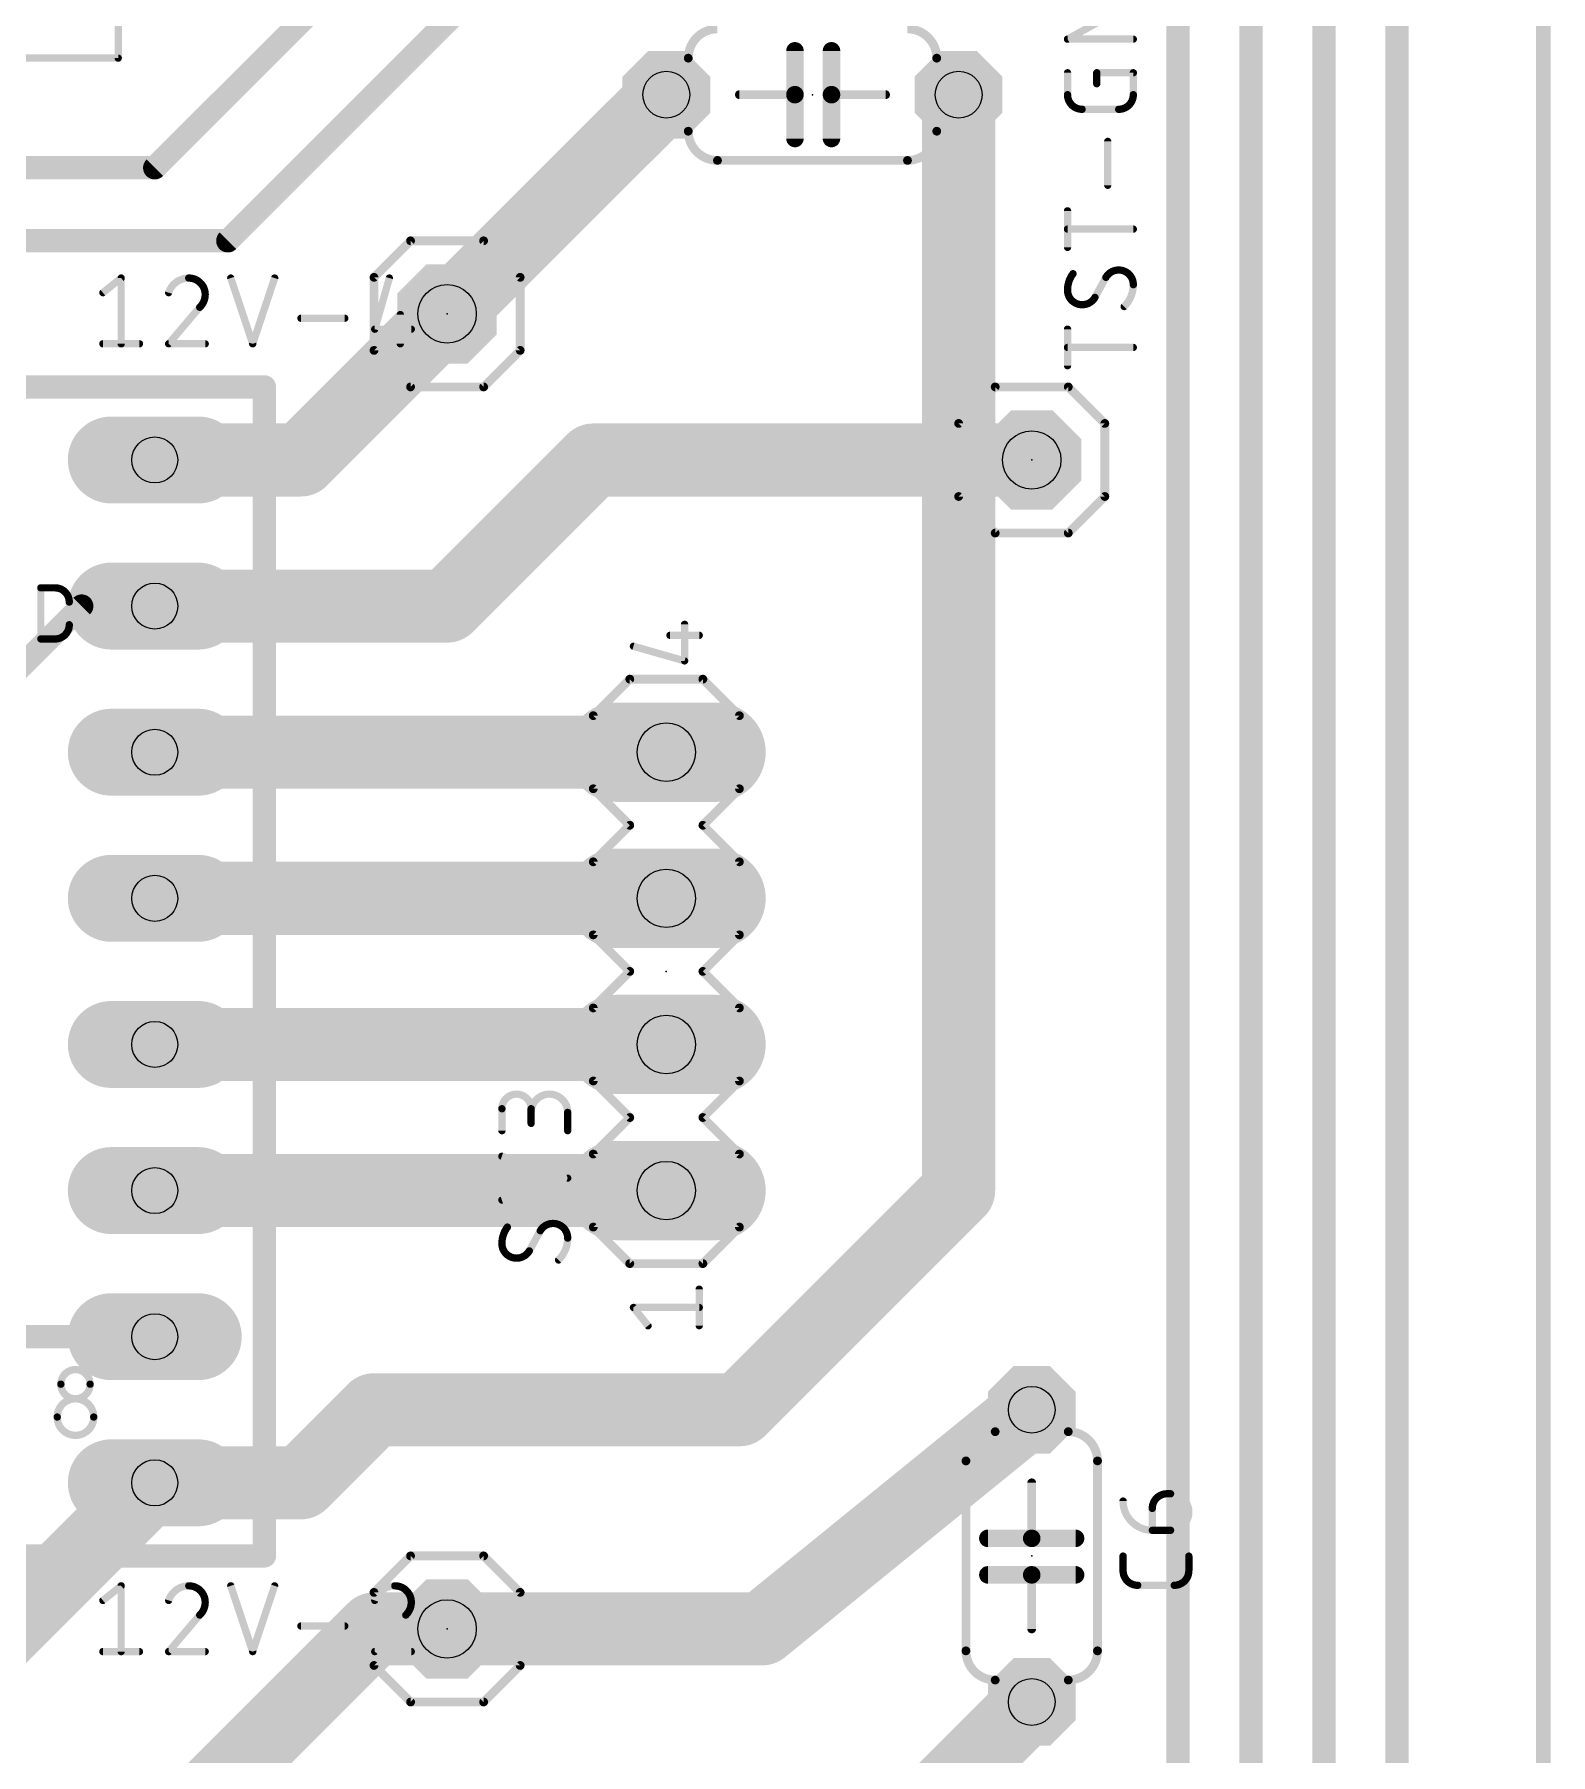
# Model space of a CAD drawing. Extents: x -0.44 to 7.02, y -0.01 to 4.84.
# Drawn here: x 2.218 to 3.255, y 1.764 to 2.941 of the extents above; entities that cross this region are included whole.
import ezdxf

# ---------------------------------------------------------------- set-up
doc = ezdxf.new("R2010")
doc.units = 0
for name, color, linetype in [('1', 12, 'CONTINUOUS'), ('17', 110, 'CONTINUOUS'), ('20', 31, 'CONTINUOUS'), ('21', 253, 'CONTINUOUS'), ('23', 53, 'CONTINUOUS'), ('25', 253, 'CONTINUOUS'), ('27', 253, 'CONTINUOUS'), ('29', 253, 'CONTINUOUS'), ('30', 253, 'CONTINUOUS'), ('44', 253, 'CONTINUOUS'), ('51', 253, 'CONTINUOUS')]:
    doc.layers.add(name, color=color, linetype=linetype)

# ---------------------------------------------------------------- blocks, each defined once
blk = doc.blocks.new('RECT')
blk.add_solid([(-0.5, -0.5), (0.5, -0.5), (-0.5, 0.5), (0.5, 0.5)])
blk = doc.blocks.new('OCTAGONP')
at = {"const_width": 0.5}
blk.add_lwpolyline([(-0.25, -0.103553), (-0.25, 0.103553), (-0.103553, 0.25), (0.103553, 0.25), (0.25, 0.103553), (0.25, -0.103553), (0.103553, -0.25), (-0.103553, -0.25), (-0.25, -0.103553), (-0.25, 0.103553)], dxfattribs=at)
blk = doc.blocks.new('LONGP100')
at = {"const_width": 1}
blk.add_lwpolyline([(-0.5, 0), (0.5, 0)], dxfattribs=at)
at = {"const_width": 0.5}
for points in [[(-0.5, 0.25, 1), (-0.5, -0.25)], [(0.5, -0.25, 1), (0.5, 0.25)]]:
    blk.add_lwpolyline(points, format="xyb", dxfattribs=at)

msp = doc.modelspace()

# ---------------------------------------------------------------- linework, layer by layer
at = {"layer": '1'}
for points, const_width in [([(2.3, 2.85), (2.6, 3.15)], 0.016), ([(3.15, 1.4), (3.15, 3.15)], 0.016), ([(2.35, 2.8), (2.65, 3.1)], 0.016), ([(3.1, 1.5), (3.1, 3.1)], 0.016), ([(3.05, 1.6), (3.05, 3.05)], 0.016), ([(3, 3), (3, 1.65)], 0.016), ([(2.5, 2.75), (2.65, 2.9)], 0.05), ([(2.85, 2.9), (2.85, 2.65)], 0.05), ([(1.55, 2.85), (2.3, 2.85)], 0.016), ([(1.65, 2.8), (2.35, 2.8)], 0.016), ([(2.4, 2.65), (2.5, 2.75)], 0.05), ([(2.3, 2.65), (2.4, 2.65)], 0.05), ([(2.5, 2.55), (2.6, 2.65)], 0.05), ([(2.6, 2.65), (2.85, 2.65)], 0.05), ([(2.85, 2.65), (2.85, 2.15)], 0.05), ([(2.85, 2.65), (2.9, 2.65)], 0.05), ([(2.5, 2.55), (2.3, 2.55)], 0.05), ([(2.25, 2.55), (2.15, 2.45)], 0.016), ([(2.3, 2.55), (2.25, 2.55)], 0.016), ([(2.3, 2.45), (2.65, 2.45)], 0.05), ([(2.3, 2.35), (2.65, 2.35)], 0.05), ([(2.3, 2.25), (2.65, 2.25)], 0.05), ([(2.3, 2.15), (2.65, 2.15)], 0.05), ([(2.7, 2), (2.85, 2.15)], 0.05), ([(2.2, 2.05), (2.3, 2.05)], 0.016), ([(2.4, 1.95), (2.45, 2)], 0.05), ([(2.45, 2), (2.7, 2)], 0.05), ([(2.9, 2), (2.715383, 1.85)], 0.05), ([(2.15, 1.8), (2.3, 1.95)], 0.05), ([(2.3, 1.95), (2.4, 1.95)], 0.05), ([(2.3, 1.7), (2.45, 1.85)], 0.05), ([(2.45, 1.85), (2.5, 1.85)], 0.05), ([(2.5, 1.85), (2.715383, 1.85)], 0.05), ([(2.8, 1.7), (2.9, 1.8)], 0.05)]:
    msp.add_lwpolyline(points, dxfattribs=dict(at, const_width=const_width))
for points, const_width in [([(2.658839, 2.891161, 1), (2.641161, 2.908839)], 0.025), ([(2.8625, 2.9, 1), (2.8375, 2.9)], 0.025), ([(2.297172, 2.852828, 1), (2.302828, 2.847172)], 0.008), ([(2.3, 2.846, 1), (2.3, 2.854)], 0.008), ([(2.347172, 2.802828, 1), (2.352828, 2.797172)], 0.008), ([(2.35, 2.796, 1), (2.35, 2.804)], 0.008), ([(2.491161, 2.758839, 1), (2.508839, 2.741161)], 0.025), ([(2.508839, 2.741161, 1), (2.491161, 2.758839)], 0.025), ([(2.3, 2.6625, 1), (2.3, 2.6375)], 0.025), ([(2.4, 2.6375, 1), (2.4, 2.6625)], 0.025), ([(2.6, 2.6625, 1), (2.6, 2.6375)], 0.025), ([(2.608839, 2.641161, 1), (2.591161, 2.658839)], 0.025), ([(2.8625, 2.65, 1), (2.8375, 2.65)], 0.025), ([(2.85, 2.6625, 1), (2.85, 2.6375)], 0.025), ([(2.85, 2.6375, 1), (2.85, 2.6625)], 0.025), ([(2.9, 2.6375, 1), (2.9, 2.6625)], 0.025), ([(2.391161, 2.658839, 1), (2.408839, 2.641161)], 0.025), ([(2.8375, 2.65, 1), (2.8625, 2.65)], 0.025), ([(2.3, 2.5625, 1), (2.3, 2.5375)], 0.025), ([(2.491161, 2.558839, 1), (2.508839, 2.541161)], 0.025), ([(2.5, 2.5375, 1), (2.5, 2.5625)], 0.025), ([(2.25, 2.554, 1), (2.25, 2.546)], 0.008), ([(2.252828, 2.547172, 1), (2.247172, 2.552828)], 0.008), ([(2.3, 2.546, 1), (2.3, 2.554)], 0.008), ([(2.3, 2.4625, 1), (2.3, 2.4375)], 0.025), ([(2.65, 2.4375, 1), (2.65, 2.4625)], 0.025), ([(2.3, 2.3625, 1), (2.3, 2.3375)], 0.025), ([(2.65, 2.3375, 1), (2.65, 2.3625)], 0.025), ([(2.3, 2.2625, 1), (2.3, 2.2375)], 0.025), ([(2.65, 2.2375, 1), (2.65, 2.2625)], 0.025), ([(2.3, 2.1625, 1), (2.3, 2.1375)], 0.025), ([(2.65, 2.1375, 1), (2.65, 2.1625)], 0.025), ([(2.858839, 2.141161, 1), (2.841161, 2.158839)], 0.025), ([(2.8375, 2.15, 1), (2.8625, 2.15)], 0.025), ([(2.3, 2.046, 1), (2.3, 2.054)], 0.008), ([(2.45, 2.0125, 1), (2.45, 1.9875)], 0.025), ([(2.458839, 1.991161, 1), (2.441161, 2.008839)], 0.025), ([(2.7, 1.9875, 1), (2.7, 2.0125)], 0.025), ([(2.907882, 1.990299, 1), (2.892118, 2.009701)], 0.025), ([(2.691161, 2.008839, 1), (2.708839, 1.991161)], 0.025), ([(2.3, 1.9625, 1), (2.3, 1.9375)], 0.025), ([(2.308839, 1.941161, 1), (2.291161, 1.958839)], 0.025), ([(2.391161, 1.958839, 1), (2.408839, 1.941161)], 0.025), ([(2.4, 1.9375, 1), (2.4, 1.9625)], 0.025), ([(2.45, 1.8625, 1), (2.45, 1.8375)], 0.025), ([(2.458839, 1.841161, 1), (2.441161, 1.858839)], 0.025), ([(2.5, 1.8625, 1), (2.5, 1.8375)], 0.025), ([(2.5, 1.8375, 1), (2.5, 1.8625)], 0.025), ([(2.707501, 1.859701, 1), (2.723265, 1.840299)], 0.025), ([(2.715383, 1.8375, 1), (2.715383, 1.8625)], 0.025), ([(2.908839, 1.791161, 1), (2.891161, 1.808839)], 0.025)]:
    msp.add_lwpolyline(points, format="xyb", dxfattribs=dict(at, const_width=const_width))
at = {"layer": '20', "const_width": 0.01}
msp.add_lwpolyline([(3.25, 0.125), (3.25, 3.705)], dxfattribs=at)
at = {"layer": '21'}
for points, const_width in [([(2.275, 3.55), (2.275, 2.925)], 0.005), ([(2.738, 2.93), (2.738, 2.9)], 0.012), ([(2.763, 2.93), (2.763, 2.9)], 0.012), ([(2.275, 2.925), (1.45, 2.925)], 0.005), ([(2.7, 2.9), (2.738, 2.9)], 0.006), ([(2.738, 2.9), (2.738, 2.87)], 0.012), ([(2.763, 2.9), (2.763, 2.87)], 0.012), ([(2.8, 2.9), (2.763, 2.9)], 0.006), ([(2.815, 2.855), (2.685, 2.855)], 0.006), ([(2.475, 2.8), (2.45, 2.775)], 0.006), ([(2.475, 2.8), (2.525, 2.8)], 0.006), ([(2.525, 2.8), (2.55, 2.775)], 0.006), ([(2.45, 2.775), (2.45, 2.725)], 0.006), ([(2.55, 2.775), (2.55, 2.725)], 0.006), ([(2.45, 2.725), (2.475, 2.7)], 0.006), ([(2.55, 2.725), (2.525, 2.7)], 0.006), ([(1.725, 2.7), (2.375, 2.7)], 0.016), ([(2.375, 2.7), (2.375, 1.9)], 0.016), ([(2.525, 2.7), (2.475, 2.7)], 0.006), ([(2.875, 2.7), (2.85, 2.675)], 0.006), ([(2.875, 2.7), (2.925, 2.7)], 0.006), ([(2.925, 2.7), (2.95, 2.675)], 0.006), ([(2.85, 2.675), (2.85, 2.625)], 0.006), ([(2.95, 2.675), (2.95, 2.625)], 0.006), ([(2.85, 2.625), (2.875, 2.6)], 0.006), ([(2.95, 2.625), (2.925, 2.6)], 0.006), ([(2.925, 2.6), (2.875, 2.6)], 0.006), ([(2.222044, 2.5275), (2.222044, 2.5625)], 0.005), ([(2.222044, 2.5625), (2.231766, 2.5625)], 0.005), ([(2.241488, 2.552778), (2.241488, 2.537222)], 0.005), ([(2.6525, 2.53), (2.6725, 2.53)], 0.005), ([(2.6625, 2.5125), (2.6625, 2.5375)], 0.005), ([(2.231766, 2.5275), (2.222044, 2.5275)], 0.005), ([(2.6275, 2.5225), (2.6625, 2.5125)], 0.005), ([(2.6, 2.475), (2.625, 2.5)], 0.006), ([(2.625, 2.5), (2.675, 2.5)], 0.006), ([(2.675, 2.5), (2.7, 2.475)], 0.006), ([(2.6, 2.425), (2.6, 2.475)], 0.006), ([(2.7, 2.475), (2.7, 2.425)], 0.006), ([(2.6, 2.425), (2.625, 2.4)], 0.006), ([(2.675, 2.4), (2.7, 2.425)], 0.006), ([(2.6, 2.375), (2.625, 2.4)], 0.006), ([(2.675, 2.4), (2.7, 2.375)], 0.006), ([(2.6, 2.325), (2.6, 2.375)], 0.006), ([(2.7, 2.375), (2.7, 2.325)], 0.006), ([(2.625, 2.3), (2.6, 2.325)], 0.006), ([(2.7, 2.325), (2.675, 2.3)], 0.006), ([(2.6, 2.275), (2.625, 2.3)], 0.006), ([(2.675, 2.3), (2.7, 2.275)], 0.006), ([(2.6, 2.225), (2.6, 2.275)], 0.006), ([(2.7, 2.275), (2.7, 2.225)], 0.006), ([(2.625, 2.2), (2.6, 2.225)], 0.006), ([(2.7, 2.225), (2.675, 2.2)], 0.006), ([(2.6, 2.175), (2.625, 2.2)], 0.006), ([(2.675, 2.2), (2.7, 2.175)], 0.006), ([(2.6, 2.125), (2.6, 2.175)], 0.006), ([(2.7, 2.175), (2.7, 2.125)], 0.006), ([(2.6, 2.125), (2.625, 2.1)], 0.006), ([(2.675, 2.1), (2.7, 2.125)], 0.006), ([(2.625, 2.1), (2.675, 2.1)], 0.006), ([(2.6725, 2.0575), (2.6725, 2.0825)], 0.005), ([(2.6375, 2.0575), (2.6275, 2.07)], 0.005), ([(2.6275, 2.07), (2.6725, 2.07)], 0.005), ([(2.855, 1.835), (2.855, 1.965)], 0.006), ([(2.945, 1.835), (2.945, 1.965)], 0.006), ([(2.9, 1.95), (2.9, 1.912)], 0.006), ([(2.375, 1.9), (1.725, 1.9)], 0.016), ([(2.9, 1.912), (2.87, 1.912)], 0.012), ([(2.93, 1.912), (2.9, 1.912)], 0.012), ([(2.475, 1.9), (2.45, 1.875)], 0.006), ([(2.475, 1.9), (2.525, 1.9)], 0.006), ([(2.525, 1.9), (2.55, 1.875)], 0.006), ([(2.9, 1.887), (2.87, 1.887)], 0.012), ([(2.93, 1.887), (2.9, 1.887)], 0.012), ([(2.9, 1.85), (2.9, 1.887)], 0.006), ([(2.45, 1.875), (2.45, 1.825)], 0.006), ([(2.55, 1.875), (2.55, 1.825)], 0.006), ([(2.45, 1.825), (2.475, 1.8)], 0.006), ([(2.55, 1.825), (2.525, 1.8)], 0.006), ([(2.525, 1.8), (2.475, 1.8)], 0.006)]:
    msp.add_lwpolyline(points, dxfattribs=dict(at, const_width=const_width))
for points, const_width in [([(2.685, 2.945, 0.414214), (2.665, 2.925)], 0.006), ([(2.835, 2.925, 0.414214), (2.815, 2.945)], 0.006), ([(2.741, 2.93, 1), (2.735, 2.93)], 0.006), ([(2.766, 2.93, 1), (2.76, 2.93)], 0.006), ([(2.27375, 2.925, 1), (2.27625, 2.925)], 0.0025), ([(2.275, 2.92375, 1), (2.275, 2.92625)], 0.0025), ([(2.6635, 2.925, 1), (2.6665, 2.925)], 0.003), ([(2.8335, 2.925, 1), (2.8365, 2.925)], 0.003), ([(2.7, 2.9015, 1), (2.7, 2.8985)], 0.003), ([(2.741, 2.9, 1), (2.735, 2.9)], 0.006), ([(2.735, 2.9, 1), (2.741, 2.9)], 0.006), ([(2.738, 2.8985, 1), (2.738, 2.9015)], 0.003), ([(2.766, 2.9, 1), (2.76, 2.9)], 0.006), ([(2.76, 2.9, 1), (2.766, 2.9)], 0.006), ([(2.763, 2.9015, 1), (2.763, 2.8985)], 0.003), ([(2.8, 2.8985, 1), (2.8, 2.9015)], 0.003), ([(2.665, 2.875, 0.414214), (2.685, 2.855)], 0.006), ([(2.6665, 2.875, 1), (2.6635, 2.875)], 0.003), ([(2.735, 2.87, 1), (2.741, 2.87)], 0.006), ([(2.76, 2.87, 1), (2.766, 2.87)], 0.006), ([(2.815, 2.855, 0.414214), (2.835, 2.875)], 0.006), ([(2.8365, 2.875, 1), (2.8335, 2.875)], 0.003), ([(2.685, 2.8565, 1), (2.685, 2.8535)], 0.003), ([(2.685, 2.8535, 1), (2.685, 2.8565)], 0.003), ([(2.815, 2.8565, 1), (2.815, 2.8535)], 0.003), ([(2.815, 2.8535, 1), (2.815, 2.8565)], 0.003), ([(2.475, 2.8015, 1), (2.475, 2.7985)], 0.003), ([(2.476061, 2.798939, 1), (2.473939, 2.801061)], 0.003), ([(2.526061, 2.801061, 1), (2.523939, 2.798939)], 0.003), ([(2.525, 2.7985, 1), (2.525, 2.8015)], 0.003), ([(2.4515, 2.775, 1), (2.4485, 2.775)], 0.003), ([(2.448939, 2.776061, 1), (2.451061, 2.773939)], 0.003), ([(2.5515, 2.775, 1), (2.5485, 2.775)], 0.003), ([(2.548939, 2.773939, 1), (2.551061, 2.776061)], 0.003), ([(2.451061, 2.726061, 1), (2.448939, 2.723939)], 0.003), ([(2.4485, 2.725, 1), (2.4515, 2.725)], 0.003), ([(2.5485, 2.725, 1), (2.5515, 2.725)], 0.003), ([(2.551061, 2.723939, 1), (2.548939, 2.726061)], 0.003), ([(2.379, 2.7, 1), (2.371, 2.7)], 0.008), ([(2.375, 2.696, 1), (2.375, 2.704)], 0.008), ([(2.475, 2.7015, 1), (2.475, 2.6985)], 0.003), ([(2.473939, 2.698939, 1), (2.476061, 2.701061)], 0.003), ([(2.523939, 2.701061, 1), (2.526061, 2.698939)], 0.003), ([(2.525, 2.6985, 1), (2.525, 2.7015)], 0.003), ([(2.875, 2.7015, 1), (2.875, 2.6985)], 0.003), ([(2.876061, 2.698939, 1), (2.873939, 2.701061)], 0.003), ([(2.926061, 2.701061, 1), (2.923939, 2.698939)], 0.003), ([(2.925, 2.6985, 1), (2.925, 2.7015)], 0.003), ([(2.8515, 2.675, 1), (2.8485, 2.675)], 0.003), ([(2.848939, 2.676061, 1), (2.851061, 2.673939)], 0.003), ([(2.9515, 2.675, 1), (2.9485, 2.675)], 0.003), ([(2.948939, 2.673939, 1), (2.951061, 2.676061)], 0.003), ([(2.851061, 2.626061, 1), (2.848939, 2.623939)], 0.003), ([(2.8485, 2.625, 1), (2.8515, 2.625)], 0.003), ([(2.9485, 2.625, 1), (2.9515, 2.625)], 0.003), ([(2.951061, 2.623939, 1), (2.948939, 2.626061)], 0.003), ([(2.875, 2.6015, 1), (2.875, 2.5985)], 0.003), ([(2.873939, 2.598939, 1), (2.876061, 2.601061)], 0.003), ([(2.923939, 2.601061, 1), (2.926061, 2.598939)], 0.003), ([(2.925, 2.5985, 1), (2.925, 2.6015)], 0.003), ([(2.223294, 2.5625, 1), (2.220794, 2.5625)], 0.0025), ([(2.222044, 2.56375, 1), (2.222044, 2.56125)], 0.0025), ([(2.241489, 2.552778, 0.414214), (2.231766, 2.5625)], 0.005), ([(2.231766, 2.56375, 1), (2.231766, 2.56125)], 0.0025), ([(2.231766, 2.56125, 1), (2.231766, 2.56375)], 0.0025), ([(2.242738, 2.552778, 1), (2.240238, 2.552778)], 0.0025), ([(2.240239, 2.552778, 1), (2.242739, 2.552778)], 0.0025), ([(2.231766, 2.5275, 0.414214), (2.241488, 2.537222)], 0.005), ([(2.242738, 2.537222, 1), (2.240238, 2.537222)], 0.0025), ([(2.240238, 2.537222, 1), (2.242738, 2.537222)], 0.0025), ([(2.6525, 2.53125, 1), (2.6525, 2.52875)], 0.0025), ([(2.66375, 2.5375, 1), (2.66125, 2.5375)], 0.0025), ([(2.6725, 2.52875, 1), (2.6725, 2.53125)], 0.0025), ([(2.222044, 2.52875, 1), (2.222044, 2.52625)], 0.0025), ([(2.220794, 2.5275, 1), (2.223294, 2.5275)], 0.0025), ([(2.231766, 2.52875, 1), (2.231766, 2.52625)], 0.0025), ([(2.231766, 2.52625, 1), (2.231766, 2.52875)], 0.0025), ([(2.627843, 2.523702, 1), (2.627157, 2.521298)], 0.0025), ([(2.66125, 2.5125, 1), (2.66375, 2.5125)], 0.0025), ([(2.662157, 2.511298, 1), (2.662843, 2.513702)], 0.0025), ([(2.625, 2.5015, 1), (2.625, 2.4985)], 0.003), ([(2.626061, 2.498939, 1), (2.623939, 2.501061)], 0.003), ([(2.676061, 2.501061, 1), (2.673939, 2.498939)], 0.003), ([(2.675, 2.4985, 1), (2.675, 2.5015)], 0.003), ([(2.6015, 2.475, 1), (2.5985, 2.475)], 0.003), ([(2.598939, 2.476061, 1), (2.601061, 2.473939)], 0.003), ([(2.7015, 2.475, 1), (2.6985, 2.475)], 0.003), ([(2.698939, 2.473939, 1), (2.701061, 2.476061)], 0.003), ([(2.601061, 2.426061, 1), (2.598939, 2.423939)], 0.003), ([(2.5985, 2.425, 1), (2.6015, 2.425)], 0.003), ([(2.6985, 2.425, 1), (2.7015, 2.425)], 0.003), ([(2.701061, 2.423939, 1), (2.698939, 2.426061)], 0.003), ([(2.626061, 2.398939, 1), (2.623939, 2.401061)], 0.003), ([(2.623939, 2.398939, 1), (2.626061, 2.401061)], 0.003), ([(2.676061, 2.401061, 1), (2.673939, 2.398939)], 0.003), ([(2.673939, 2.401061, 1), (2.676061, 2.398939)], 0.003), ([(2.6015, 2.375, 1), (2.5985, 2.375)], 0.003), ([(2.598939, 2.376061, 1), (2.601061, 2.373939)], 0.003), ([(2.7015, 2.375, 1), (2.6985, 2.375)], 0.003), ([(2.698939, 2.373939, 1), (2.701061, 2.376061)], 0.003), ([(2.601061, 2.326061, 1), (2.598939, 2.323939)], 0.003), ([(2.5985, 2.325, 1), (2.6015, 2.325)], 0.003), ([(2.6985, 2.325, 1), (2.7015, 2.325)], 0.003), ([(2.701061, 2.323939, 1), (2.698939, 2.326061)], 0.003), ([(2.626061, 2.298939, 1), (2.623939, 2.301061)], 0.003), ([(2.623939, 2.298939, 1), (2.626061, 2.301061)], 0.003), ([(2.676061, 2.301061, 1), (2.673939, 2.298939)], 0.003), ([(2.673939, 2.301061, 1), (2.676061, 2.298939)], 0.003), ([(2.6015, 2.275, 1), (2.5985, 2.275)], 0.003), ([(2.598939, 2.276061, 1), (2.601061, 2.273939)], 0.003), ([(2.7015, 2.275, 1), (2.6985, 2.275)], 0.003), ([(2.698939, 2.273939, 1), (2.701061, 2.276061)], 0.003), ([(2.601061, 2.226061, 1), (2.598939, 2.223939)], 0.003), ([(2.5985, 2.225, 1), (2.6015, 2.225)], 0.003), ([(2.6985, 2.225, 1), (2.7015, 2.225)], 0.003), ([(2.701061, 2.223939, 1), (2.698939, 2.226061)], 0.003), ([(2.626061, 2.198939, 1), (2.623939, 2.201061)], 0.003), ([(2.623939, 2.198939, 1), (2.626061, 2.201061)], 0.003), ([(2.676061, 2.201061, 1), (2.673939, 2.198939)], 0.003), ([(2.673939, 2.201061, 1), (2.676061, 2.198939)], 0.003), ([(2.6015, 2.175, 1), (2.5985, 2.175)], 0.003), ([(2.7015, 2.175, 1), (2.6985, 2.175)], 0.003), ([(2.598939, 2.176061, 1), (2.601061, 2.173939)], 0.003), ([(2.698939, 2.173939, 1), (2.701061, 2.176061)], 0.003), ([(2.601061, 2.126061, 1), (2.598939, 2.123939)], 0.003), ([(2.5985, 2.125, 1), (2.6015, 2.125)], 0.003), ([(2.6985, 2.125, 1), (2.7015, 2.125)], 0.003), ([(2.701061, 2.123939, 1), (2.698939, 2.126061)], 0.003), ([(2.625, 2.1015, 1), (2.625, 2.0985)], 0.003), ([(2.623939, 2.098939, 1), (2.626061, 2.101061)], 0.003), ([(2.673939, 2.101061, 1), (2.676061, 2.098939)], 0.003), ([(2.675, 2.0985, 1), (2.675, 2.1015)], 0.003), ([(2.67375, 2.0825, 1), (2.67125, 2.0825)], 0.0025), ([(2.628476, 2.070781, 1), (2.626524, 2.069219)], 0.0025), ([(2.6275, 2.07125, 1), (2.6275, 2.06875)], 0.0025), ([(2.6725, 2.06875, 1), (2.6725, 2.07125)], 0.0025), ([(2.636524, 2.056719, 1), (2.638476, 2.058281)], 0.0025), ([(2.67125, 2.0575, 1), (2.67375, 2.0575)], 0.0025), ([(2.875, 1.985, 0.414214), (2.855, 1.965)], 0.006), ([(2.875, 1.9835, 1), (2.875, 1.9865)], 0.003), ([(2.945, 1.965, 0.414214), (2.925, 1.985)], 0.006), ([(2.925, 1.9865, 1), (2.925, 1.9835)], 0.003), ([(2.8565, 1.965, 1), (2.8535, 1.965)], 0.003), ([(2.8535, 1.965, 1), (2.8565, 1.965)], 0.003), ([(2.9465, 1.965, 1), (2.9435, 1.965)], 0.003), ([(2.9435, 1.965, 1), (2.9465, 1.965)], 0.003), ([(2.9015, 1.95, 1), (2.8985, 1.95)], 0.003), ([(2.375, 1.896, 1), (2.375, 1.904)], 0.008), ([(2.87, 1.915, 1), (2.87, 1.909)], 0.006), ([(2.9, 1.915, 1), (2.9, 1.909)], 0.006), ([(2.9, 1.909, 1), (2.9, 1.915)], 0.006), ([(2.8985, 1.912, 1), (2.9015, 1.912)], 0.003), ([(2.93, 1.909, 1), (2.93, 1.915)], 0.006), ([(2.371, 1.9, 1), (2.379, 1.9)], 0.008), ([(2.475, 1.9015, 1), (2.475, 1.8985)], 0.003), ([(2.476061, 1.898939, 1), (2.473939, 1.901061)], 0.003), ([(2.526061, 1.901061, 1), (2.523939, 1.898939)], 0.003), ([(2.525, 1.8985, 1), (2.525, 1.9015)], 0.003), ([(2.87, 1.89, 1), (2.87, 1.884)], 0.006), ([(2.9, 1.89, 1), (2.9, 1.884)], 0.006), ([(2.9, 1.884, 1), (2.9, 1.89)], 0.006), ([(2.9015, 1.887, 1), (2.8985, 1.887)], 0.003), ([(2.93, 1.884, 1), (2.93, 1.89)], 0.006), ([(2.4515, 1.875, 1), (2.4485, 1.875)], 0.003), ([(2.448939, 1.876061, 1), (2.451061, 1.873939)], 0.003), ([(2.5515, 1.875, 1), (2.5485, 1.875)], 0.003), ([(2.548939, 1.873939, 1), (2.551061, 1.876061)], 0.003), ([(2.8985, 1.85, 1), (2.9015, 1.85)], 0.003), ([(2.855, 1.835, 0.414214), (2.875, 1.815)], 0.006), ([(2.8565, 1.835, 1), (2.8535, 1.835)], 0.003), ([(2.925, 1.815, 0.414214), (2.945, 1.835)], 0.006), ([(2.9465, 1.835, 1), (2.9435, 1.835)], 0.003), ([(2.451061, 1.826061, 1), (2.448939, 1.823939)], 0.003), ([(2.4485, 1.825, 1), (2.4515, 1.825)], 0.003), ([(2.5485, 1.825, 1), (2.5515, 1.825)], 0.003), ([(2.551061, 1.823939, 1), (2.548939, 1.826061)], 0.003), ([(2.8535, 1.835, 1), (2.8565, 1.835)], 0.003), ([(2.9435, 1.835, 1), (2.9465, 1.835)], 0.003), ([(2.875, 1.8135, 1), (2.875, 1.8165)], 0.003), ([(2.925, 1.8165, 1), (2.925, 1.8135)], 0.003), ([(2.475, 1.8015, 1), (2.475, 1.7985)], 0.003), ([(2.473939, 1.798939, 1), (2.476061, 1.801061)], 0.003), ([(2.523939, 1.801061, 1), (2.526061, 1.798939)], 0.003), ([(2.525, 1.7985, 1), (2.525, 1.8015)], 0.003)]:
    msp.add_lwpolyline(points, format="xyb", dxfattribs=dict(at, const_width=const_width))
at = {"layer": '23'}
for p in [(2.75, 2.9), (2.5, 2.75), (2.9, 2.65), (2.65, 2.3), (2.9, 1.9), (2.5, 1.85)]:
    msp.add_point(p, dxfattribs=at)
at = {"layer": '25', "const_width": 0.005}
for points in [[(2.9245, 2.938), (2.9695, 2.963)], [(2.9695, 2.938), (2.9245, 2.938)], [(2.9245, 2.9), (2.9245, 2.915)], [(2.9445, 2.9075), (2.9445, 2.915)], [(2.9445, 2.915), (2.9695, 2.915)], [(2.9695, 2.915), (2.9695, 2.9)], [(2.9595, 2.89), (2.9345, 2.89)], [(2.952, 2.838), (2.952, 2.868)], [(2.9245, 2.7955), (2.9245, 2.8205)], [(2.9695, 2.808), (2.9245, 2.808)], [(2.2645, 2.7645), (2.277, 2.7745)], [(2.277, 2.7745), (2.277, 2.7295)], [(2.352, 2.7745), (2.367, 2.7295)], [(2.367, 2.7295), (2.382, 2.7745)], [(2.4605, 2.7745), (2.4505, 2.7395)], [(2.95075, 2.775), (2.94325, 2.76125)], [(2.33075, 2.7545), (2.3095, 2.7295)], [(2.4, 2.747), (2.43, 2.747)], [(2.468, 2.7495), (2.468, 2.7295)], [(2.2645, 2.7295), (2.2895, 2.7295)], [(2.3095, 2.7295), (2.3345, 2.7295)], [(2.4505, 2.7395), (2.4755, 2.7395)], [(2.9245, 2.7145), (2.9245, 2.7395)], [(2.9695, 2.727), (2.9245, 2.727)], [(2.5375, 2.191), (2.5375, 2.206)], [(2.5575, 2.206), (2.5575, 2.196)], [(2.5825, 2.191), (2.5825, 2.2035)], [(2.5825, 2.1585), (2.5375, 2.1735)], [(2.5375, 2.1435), (2.5825, 2.1585)], [(2.56375, 2.1225), (2.55625, 2.10875)], [(2.9925, 1.9425), (2.995, 1.9425)], [(2.9825, 1.9175), (2.9825, 1.9325)], [(2.995, 1.9175), (2.9825, 1.9175)], [(2.9625, 1.889853), (2.9625, 1.899853)], [(3.0075, 1.899853), (3.0075, 1.889853)], [(2.2645, 1.8695), (2.277, 1.8795)], [(2.277, 1.8795), (2.277, 1.8345)], [(2.352, 1.8795), (2.367, 1.8345)], [(2.367, 1.8345), (2.382, 1.8795)], [(2.9975, 1.879853), (2.9725, 1.879853)], [(2.33075, 1.8595), (2.3095, 1.8345)], [(2.47175, 1.8595), (2.4505, 1.8345)], [(2.4, 1.852), (2.43, 1.852)], [(2.2645, 1.8345), (2.2895, 1.8345)], [(2.3095, 1.8345), (2.3345, 1.8345)], [(2.4505, 1.8345), (2.4755, 1.8345)]]:
    msp.add_lwpolyline(points, dxfattribs=at)
at = {"layer": '25'}
for points, const_width in [([(2.9245, 2.93925, 1), (2.9245, 2.93675)], 0.0025), ([(2.923893, 2.939093, 1), (2.925107, 2.936907)], 0.0025), ([(2.9695, 2.93675, 1), (2.9695, 2.93925)], 0.0025), ([(2.92575, 2.915, 1), (2.92325, 2.915)], 0.0025), ([(2.94575, 2.915, 1), (2.94325, 2.915)], 0.0025), ([(2.9445, 2.91625, 1), (2.9445, 2.91375)], 0.0025), ([(2.94325, 2.9075, 1), (2.94575, 2.9075)], 0.0025), ([(2.97075, 2.915, 1), (2.96825, 2.915)], 0.0025), ([(2.9695, 2.91375, 1), (2.9695, 2.91625)], 0.0025), ([(2.9245, 2.9, 0.414214), (2.9345, 2.89)], 0.005), ([(2.92575, 2.9, 1), (2.92325, 2.9)], 0.0025), ([(2.92325, 2.9, 1), (2.92575, 2.9)], 0.0025), ([(2.9595, 2.89, 0.414214), (2.9695, 2.9)], 0.005), ([(2.97075, 2.9, 1), (2.96825, 2.9)], 0.0025), ([(2.96825, 2.9, 1), (2.97075, 2.9)], 0.0025), ([(2.9345, 2.89125, 1), (2.9345, 2.88875)], 0.0025), ([(2.9345, 2.88875, 1), (2.9345, 2.89125)], 0.0025), ([(2.9595, 2.89125, 1), (2.9595, 2.88875)], 0.0025), ([(2.9595, 2.88875, 1), (2.9595, 2.89125)], 0.0025), ([(2.95325, 2.868, 1), (2.95075, 2.868)], 0.0025), ([(2.95075, 2.838, 1), (2.95325, 2.838)], 0.0025), ([(2.92575, 2.8205, 1), (2.92325, 2.8205)], 0.0025), ([(2.9245, 2.80925, 1), (2.9245, 2.80675)], 0.0025), ([(2.9695, 2.80675, 1), (2.9695, 2.80925)], 0.0025), ([(2.92325, 2.7955, 1), (2.92575, 2.7955)], 0.0025), ([(2.92825, 2.7775, 0.162278), (2.9245, 2.76625)], 0.005), ([(2.92925, 2.77675, 1), (2.92725, 2.77825)], 0.0025), ([(2.9595, 2.78, 0.265564), (2.95075, 2.775)], 0.005), ([(2.9695, 2.77, 0.414214), (2.9595, 2.78)], 0.005), ([(2.9595, 2.78125, 1), (2.9595, 2.77875)], 0.0025), ([(2.9595, 2.77875, 1), (2.9595, 2.78125)], 0.0025), ([(2.263719, 2.765476, 1), (2.265281, 2.763524)], 0.0025), ([(2.27825, 2.7745, 1), (2.27575, 2.7745)], 0.0025), ([(2.277781, 2.773524, 1), (2.276219, 2.775476)], 0.0025), ([(2.32325, 2.7745, 0.325184), (2.3095, 2.7645)], 0.005), ([(2.3345, 2.76325, 0.414214), (2.32325, 2.7745)], 0.005), ([(2.32325, 2.77575, 1), (2.32325, 2.77325)], 0.0025), ([(2.32325, 2.77325, 1), (2.32325, 2.77575)], 0.0025), ([(2.353186, 2.774895, 1), (2.350814, 2.774105)], 0.0025), ([(2.383186, 2.774105, 1), (2.380814, 2.774895)], 0.0025), ([(2.461702, 2.774157, 1), (2.459298, 2.774843)], 0.0025), ([(2.9245, 2.76625, 0.414214), (2.9345, 2.75625)], 0.005), ([(2.92575, 2.76625, 1), (2.92325, 2.76625)], 0.0025), ([(2.92325, 2.76625, 1), (2.92575, 2.76625)], 0.0025), ([(2.949673, 2.775635, 1), (2.951827, 2.774365)], 0.0025), ([(2.951847, 2.774401, 1), (2.949653, 2.775599)], 0.0025), ([(2.96325, 2.755, 0.2), (2.9695, 2.77)], 0.005), ([(2.97075, 2.77, 1), (2.96825, 2.77)], 0.0025), ([(2.96825, 2.77, 1), (2.97075, 2.77)], 0.0025), ([(2.308311, 2.764885, 1), (2.310689, 2.764115)], 0.0025), ([(2.33075, 2.7545, 0.205258), (2.3345, 2.76325)], 0.005), ([(2.329888, 2.755405, 1), (2.331612, 2.753595)], 0.0025), ([(2.331702, 2.75369, 1), (2.329798, 2.75531)], 0.0025), ([(2.33575, 2.76325, 1), (2.33325, 2.76325)], 0.0025), ([(2.33325, 2.76325, 1), (2.33575, 2.76325)], 0.0025), ([(2.9345, 2.75625, 0.265564), (2.94325, 2.76125)], 0.005), ([(2.9345, 2.7575, 1), (2.9345, 2.755)], 0.0025), ([(2.9345, 2.755, 1), (2.9345, 2.7575)], 0.0025), ([(2.942153, 2.761849, 1), (2.944347, 2.760651)], 0.0025), ([(2.944327, 2.760615, 1), (2.942173, 2.761885)], 0.0025), ([(2.96237, 2.755888, 1), (2.96413, 2.754112)], 0.0025), ([(2.4, 2.74825, 1), (2.4, 2.74575)], 0.0025), ([(2.43, 2.74575, 1), (2.43, 2.74825)], 0.0025), ([(2.46925, 2.7495, 1), (2.46675, 2.7495)], 0.0025), ([(2.2645, 2.73075, 1), (2.2645, 2.72825)], 0.0025), ([(2.2895, 2.72825, 1), (2.2895, 2.73075)], 0.0025), ([(2.3095, 2.73075, 1), (2.3095, 2.72825)], 0.0025), ([(2.308548, 2.73031, 1), (2.310452, 2.72869)], 0.0025), ([(2.3345, 2.72825, 1), (2.3345, 2.73075)], 0.0025), ([(2.4505, 2.74075, 1), (2.4505, 2.73825)], 0.0025), ([(2.449298, 2.739843, 1), (2.451702, 2.739157)], 0.0025), ([(2.4755, 2.73825, 1), (2.4755, 2.74075)], 0.0025), ([(2.92575, 2.7395, 1), (2.92325, 2.7395)], 0.0025), ([(2.27575, 2.7295, 1), (2.27825, 2.7295)], 0.0025), ([(2.365814, 2.729895, 1), (2.368186, 2.729105)], 0.0025), ([(2.365814, 2.729105, 1), (2.368186, 2.729895)], 0.0025), ([(2.46675, 2.7295, 1), (2.46925, 2.7295)], 0.0025), ([(2.9245, 2.72825, 1), (2.9245, 2.72575)], 0.0025), ([(2.9695, 2.72575, 1), (2.9695, 2.72825)], 0.0025), ([(2.92325, 2.7145, 1), (2.92575, 2.7145)], 0.0025), ([(2.5575, 2.206, 1), (2.5375, 2.206)], 0.005), ([(2.5825, 2.2035, 1), (2.5575, 2.2035)], 0.005), ([(2.53875, 2.206, 1), (2.53625, 2.206)], 0.0025), ([(2.53625, 2.206, 1), (2.53875, 2.206)], 0.0025), ([(2.55875, 2.206, 1), (2.55625, 2.206)], 0.0025), ([(2.55625, 2.206, 1), (2.55875, 2.206)], 0.0025), ([(2.55625, 2.2035, 1), (2.55875, 2.2035)], 0.0025), ([(2.58375, 2.2035, 1), (2.58125, 2.2035)], 0.0025), ([(2.58125, 2.2035, 1), (2.58375, 2.2035)], 0.0025), ([(2.53625, 2.191, 1), (2.53875, 2.191)], 0.0025), ([(2.55625, 2.196, 1), (2.55875, 2.196)], 0.0025), ([(2.58125, 2.191, 1), (2.58375, 2.191)], 0.0025), ([(2.537895, 2.174686, 1), (2.537105, 2.172314)], 0.0025), ([(2.582895, 2.157314, 1), (2.582105, 2.159686)], 0.0025), ([(2.582105, 2.157314, 1), (2.582895, 2.159686)], 0.0025), ([(2.537105, 2.144686, 1), (2.537895, 2.142314)], 0.0025), ([(2.54125, 2.125, 0.162278), (2.5375, 2.11375)], 0.005), ([(2.54225, 2.12425, 1), (2.54025, 2.12575)], 0.0025), ([(2.5725, 2.1275, 0.265564), (2.56375, 2.1225)], 0.005), ([(2.562673, 2.123135, 1), (2.564827, 2.121865)], 0.0025), ([(2.564847, 2.121901, 1), (2.562653, 2.123099)], 0.0025), ([(2.5825, 2.1175, 0.414214), (2.5725, 2.1275)], 0.005), ([(2.5725, 2.12875, 1), (2.5725, 2.12625)], 0.0025), ([(2.5725, 2.12625, 1), (2.5725, 2.12875)], 0.0025), ([(2.57625, 2.1025, 0.2), (2.5825, 2.1175)], 0.005), ([(2.58375, 2.1175, 1), (2.58125, 2.1175)], 0.0025), ([(2.5375, 2.11375, 0.414214), (2.5475, 2.10375)], 0.005), ([(2.53875, 2.11375, 1), (2.53625, 2.11375)], 0.0025), ([(2.53625, 2.11375, 1), (2.53875, 2.11375)], 0.0025), ([(2.5475, 2.10375, 0.265564), (2.55625, 2.10875)], 0.005), ([(2.555153, 2.109349, 1), (2.557347, 2.108151)], 0.0025), ([(2.557327, 2.108115, 1), (2.555173, 2.109385)], 0.0025), ([(2.58125, 2.1175, 1), (2.58375, 2.1175)], 0.0025), ([(2.5475, 2.105, 1), (2.5475, 2.1025)], 0.0025), ([(2.5475, 2.1025, 1), (2.5475, 2.105)], 0.0025), ([(2.57537, 2.103388, 1), (2.57713, 2.101612)], 0.0025), ([(2.9925, 1.9425, 0.414214), (2.9825, 1.9325)], 0.005), ([(2.9925, 1.94375, 1), (2.9925, 1.94125)], 0.0025), ([(2.9925, 1.94125, 1), (2.9925, 1.94375)], 0.0025), ([(2.995, 1.9175, 1), (2.995, 1.9425)], 0.005), ([(2.995, 1.94375, 1), (2.995, 1.94125)], 0.0025), ([(2.995, 1.94125, 1), (2.995, 1.94375)], 0.0025), ([(2.9625, 1.9375, 0.414214), (2.9825, 1.9175)], 0.005), ([(2.96375, 1.9375, 1), (2.96125, 1.9375)], 0.0025), ([(2.98375, 1.9325, 1), (2.98125, 1.9325)], 0.0025), ([(2.98125, 1.9325, 1), (2.98375, 1.9325)], 0.0025), ([(2.9825, 1.91875, 1), (2.9825, 1.91625)], 0.0025), ([(2.9825, 1.91625, 1), (2.9825, 1.91875)], 0.0025), ([(2.995, 1.91875, 1), (2.995, 1.91625)], 0.0025), ([(2.995, 1.91625, 1), (2.995, 1.91875)], 0.0025), ([(2.98125, 1.9175, 1), (2.98375, 1.9175)], 0.0025), ([(2.96375, 1.899853, 1), (2.96125, 1.899853)], 0.0025), ([(3.00875, 1.899853, 1), (3.00625, 1.899853)], 0.0025), ([(2.9625, 1.889853, 0.414214), (2.9725, 1.879853)], 0.005), ([(2.96375, 1.889853, 1), (2.96125, 1.889853)], 0.0025), ([(2.96125, 1.889853, 1), (2.96375, 1.889853)], 0.0025), ([(2.9975, 1.879853, 0.414214), (3.0075, 1.889853)], 0.005), ([(3.00875, 1.889853, 1), (3.00625, 1.889853)], 0.0025), ([(3.00625, 1.889853, 1), (3.00875, 1.889853)], 0.0025), ([(2.27825, 1.8795, 1), (2.27575, 1.8795)], 0.0025), ([(2.277781, 1.878524, 1), (2.276219, 1.880476)], 0.0025), ([(2.32325, 1.8795, 0.325184), (2.3095, 1.8695)], 0.005), ([(2.3345, 1.86825, 0.414214), (2.32325, 1.8795)], 0.005), ([(2.32325, 1.88075, 1), (2.32325, 1.87825)], 0.0025), ([(2.32325, 1.87825, 1), (2.32325, 1.88075)], 0.0025), ([(2.353186, 1.879895, 1), (2.350814, 1.879105)], 0.0025), ([(2.383186, 1.879105, 1), (2.380814, 1.879895)], 0.0025), ([(2.46425, 1.8795, 0.325184), (2.4505, 1.8695)], 0.005), ([(2.4755, 1.86825, 0.414214), (2.46425, 1.8795)], 0.005), ([(2.46425, 1.88075, 1), (2.46425, 1.87825)], 0.0025), ([(2.46425, 1.87825, 1), (2.46425, 1.88075)], 0.0025), ([(2.9725, 1.881103, 1), (2.9725, 1.878603)], 0.0025), ([(2.9725, 1.878603, 1), (2.9725, 1.881103)], 0.0025), ([(2.9975, 1.881103, 1), (2.9975, 1.878603)], 0.0025), ([(2.9975, 1.878603, 1), (2.9975, 1.881103)], 0.0025), ([(2.263719, 1.870476, 1), (2.265281, 1.868524)], 0.0025), ([(2.308311, 1.869885, 1), (2.310689, 1.869115)], 0.0025), ([(2.33075, 1.8595, 0.205258), (2.3345, 1.86825)], 0.005), ([(2.329888, 1.860405, 1), (2.331612, 1.858595)], 0.0025), ([(2.331702, 1.85869, 1), (2.329798, 1.86031)], 0.0025), ([(2.33575, 1.86825, 1), (2.33325, 1.86825)], 0.0025), ([(2.33325, 1.86825, 1), (2.33575, 1.86825)], 0.0025), ([(2.449311, 1.869885, 1), (2.451689, 1.869115)], 0.0025), ([(2.47175, 1.8595, 0.205258), (2.4755, 1.86825)], 0.005), ([(2.470888, 1.860405, 1), (2.472612, 1.858595)], 0.0025), ([(2.472702, 1.85869, 1), (2.470798, 1.86031)], 0.0025), ([(2.47675, 1.86825, 1), (2.47425, 1.86825)], 0.0025), ([(2.47425, 1.86825, 1), (2.47675, 1.86825)], 0.0025), ([(2.4, 1.85325, 1), (2.4, 1.85075)], 0.0025), ([(2.43, 1.85075, 1), (2.43, 1.85325)], 0.0025), ([(2.2645, 1.83575, 1), (2.2645, 1.83325)], 0.0025), ([(2.2895, 1.83325, 1), (2.2895, 1.83575)], 0.0025), ([(2.3095, 1.83575, 1), (2.3095, 1.83325)], 0.0025), ([(2.308548, 1.83531, 1), (2.310452, 1.83369)], 0.0025), ([(2.3345, 1.83325, 1), (2.3345, 1.83575)], 0.0025), ([(2.4505, 1.83575, 1), (2.4505, 1.83325)], 0.0025), ([(2.449548, 1.83531, 1), (2.451452, 1.83369)], 0.0025), ([(2.4755, 1.83325, 1), (2.4755, 1.83575)], 0.0025), ([(2.27575, 1.8345, 1), (2.27825, 1.8345)], 0.0025), ([(2.365814, 1.834895, 1), (2.368186, 1.834105)], 0.0025), ([(2.365814, 1.834105, 1), (2.368186, 1.834895)], 0.0025)]:
    msp.add_lwpolyline(points, format="xyb", dxfattribs=dict(at, const_width=const_width))
at = {"layer": '27'}
for points, const_width in [([(2.25575, 2.0175, 1), (2.23575, 2.0175)], 0.005), ([(2.23575, 2.0175, 1), (2.25575, 2.0175)], 0.005), ([(2.237, 2.0175, 1), (2.2345, 2.0175)], 0.0025), ([(2.2345, 2.0175, 1), (2.237, 2.0175)], 0.0025), ([(2.257, 2.0175, 1), (2.2545, 2.0175)], 0.0025), ([(2.2545, 2.0175, 1), (2.257, 2.0175)], 0.0025), ([(2.25825, 1.995, 1), (2.23325, 1.995)], 0.005), ([(2.23325, 1.995, 1), (2.25825, 1.995)], 0.005), ([(2.2345, 1.995, 1), (2.232, 1.995)], 0.0025), ([(2.232, 1.995, 1), (2.2345, 1.995)], 0.0025), ([(2.2595, 1.995, 1), (2.257, 1.995)], 0.0025), ([(2.257, 1.995, 1), (2.2595, 1.995)], 0.0025)]:
    msp.add_lwpolyline(points, format="xyb", dxfattribs=dict(at, const_width=const_width))
at = {"layer": '44'}
for centre, radius in [((2.65, 2.9), 0.016), ((2.85, 2.9), 0.016), ((2.5, 2.75), 0.02), ((2.3, 2.65), 0.015748), ((2.9, 2.65), 0.02), ((2.3, 2.55), 0.015748), ((2.3, 2.45), 0.015748), ((2.65, 2.45), 0.02), ((2.65, 2.35), 0.02), ((2.3, 2.35), 0.015748), ((2.3, 2.25), 0.015748), ((2.65, 2.25), 0.02), ((2.65, 2.15), 0.02), ((2.3, 2.15), 0.015748), ((2.3, 2.05), 0.015748), ((2.9, 2), 0.016), ((2.3, 1.95), 0.015748), ((2.5, 1.85), 0.02), ((2.9, 1.8), 0.016)]:
    msp.add_circle(centre, radius, dxfattribs=at)
at = {"layer": '51', "const_width": 0.006}
for points in [[(2.665, 2.875), (2.665, 2.925)], [(2.835, 2.875), (2.835, 2.925)], [(2.875, 1.985), (2.925, 1.985)], [(2.875, 1.815), (2.925, 1.815)]]:
    msp.add_lwpolyline(points, dxfattribs=at)
at = {"layer": '51', "const_width": 0.003}
for points in [[(2.6665, 2.925, 1), (2.6635, 2.925)], [(2.8365, 2.925, 1), (2.8335, 2.925)], [(2.6635, 2.875, 1), (2.6665, 2.875)], [(2.8335, 2.875, 1), (2.8365, 2.875)], [(2.875, 1.9865, 1), (2.875, 1.9835)], [(2.925, 1.9835, 1), (2.925, 1.9865)], [(2.875, 1.8165, 1), (2.875, 1.8135)], [(2.925, 1.8135, 1), (2.925, 1.8165)]]:
    msp.add_lwpolyline(points, format="xyb", dxfattribs=at)

# ---------------------------------------------------------------- block references
at = {"layer": '17'}
for name, p, xscale, yscale in [('OCTAGONP', (2.65, 2.9), 0.052, 0.052), ('OCTAGONP', (2.65, 2.9), 0.052, 0.052), ('OCTAGONP', (2.85, 2.9), 0.052, 0.052), ('OCTAGONP', (2.85, 2.9), 0.052, 0.052), ('OCTAGONP', (2.5, 2.75), 0.06, 0.06), ('OCTAGONP', (2.5, 2.75), 0.06, 0.06), ('LONGP100', (2.3, 2.65), 0.051496, 0.051496), ('LONGP100', (2.3, 2.65), 0.051496, 0.051496), ('OCTAGONP', (2.9, 2.65), 0.06, 0.06), ('OCTAGONP', (2.9, 2.65), 0.06, 0.06), ('LONGP100', (2.3, 2.55), 0.051496, 0.051496), ('LONGP100', (2.3, 2.55), 0.051496, 0.051496), ('LONGP100', (2.3, 2.45), 0.051496, 0.051496), ('LONGP100', (2.3, 2.45), 0.051496, 0.051496), ('LONGP100', (2.3, 2.35), 0.051496, 0.051496), ('LONGP100', (2.3, 2.35), 0.051496, 0.051496), ('LONGP100', (2.3, 2.25), 0.051496, 0.051496), ('LONGP100', (2.3, 2.25), 0.051496, 0.051496), ('LONGP100', (2.3, 2.15), 0.051496, 0.051496), ('LONGP100', (2.3, 2.15), 0.051496, 0.051496), ('LONGP100', (2.3, 2.05), 0.051496, 0.051496), ('LONGP100', (2.3, 2.05), 0.051496, 0.051496), ('LONGP100', (2.3, 1.95), 0.051496, 0.051496), ('LONGP100', (2.3, 1.95), 0.051496, 0.051496), ('OCTAGONP', (2.5, 1.85), 0.06, 0.06), ('OCTAGONP', (2.5, 1.85), 0.06, 0.06)]:
    msp.add_blockref(name, p, dxfattribs=dict(at, xscale=xscale, yscale=yscale))
for name, p, xscale, yscale, rotation in [('LONGP100', (2.65, 2.45), 0.06, 0.06, 180), ('LONGP100', (2.65, 2.45), 0.06, 0.06, 180), ('LONGP100', (2.65, 2.35), 0.06, 0.06, 180), ('LONGP100', (2.65, 2.35), 0.06, 0.06, 180), ('LONGP100', (2.65, 2.25), 0.06, 0.06, 180), ('LONGP100', (2.65, 2.25), 0.06, 0.06, 180), ('LONGP100', (2.65, 2.15), 0.06, 0.06, 180), ('LONGP100', (2.65, 2.15), 0.06, 0.06, 180), ('OCTAGONP', (2.9, 2), 0.052, 0.052, 270), ('OCTAGONP', (2.9, 2), 0.052, 0.052, 270), ('OCTAGONP', (2.9, 1.8), 0.052, 0.052, 270), ('OCTAGONP', (2.9, 1.8), 0.052, 0.052, 270)]:
    msp.add_blockref(name, p, dxfattribs=dict(at, xscale=xscale, yscale=yscale, rotation=rotation))
at = {"layer": '29'}
for name, p, xscale, yscale in [('OCTAGONP', (2.65, 2.9), 0.06, 0.06), ('OCTAGONP', (2.85, 2.9), 0.06, 0.06), ('OCTAGONP', (2.5, 2.75), 0.068, 0.068), ('LONGP100', (2.3, 2.65), 0.059496, 0.059496), ('OCTAGONP', (2.9, 2.65), 0.068, 0.068), ('LONGP100', (2.3, 2.55), 0.059496, 0.059496), ('LONGP100', (2.3, 2.45), 0.059496, 0.059496), ('LONGP100', (2.3, 2.35), 0.059496, 0.059496), ('LONGP100', (2.3, 2.25), 0.059496, 0.059496), ('LONGP100', (2.3, 2.15), 0.059496, 0.059496), ('LONGP100', (2.3, 2.05), 0.059496, 0.059496), ('LONGP100', (2.3, 1.95), 0.059496, 0.059496), ('OCTAGONP', (2.5, 1.85), 0.068, 0.068)]:
    msp.add_blockref(name, p, dxfattribs=dict(at, xscale=xscale, yscale=yscale))
for name, p, xscale, yscale, rotation in [('LONGP100', (2.65, 2.45), 0.068, 0.068, 180), ('LONGP100', (2.65, 2.35), 0.068, 0.068, 180), ('LONGP100', (2.65, 2.25), 0.068, 0.068, 180), ('LONGP100', (2.65, 2.15), 0.068, 0.068, 180), ('OCTAGONP', (2.9, 2), 0.06, 0.06, 270), ('OCTAGONP', (2.9, 1.8), 0.06, 0.06, 270)]:
    msp.add_blockref(name, p, dxfattribs=dict(at, xscale=xscale, yscale=yscale, rotation=rotation))
at = {"layer": '30'}
for name, p, xscale, yscale in [('OCTAGONP', (2.65, 2.9), 0.06, 0.06), ('OCTAGONP', (2.85, 2.9), 0.06, 0.06), ('OCTAGONP', (2.5, 2.75), 0.068, 0.068), ('LONGP100', (2.3, 2.65), 0.059496, 0.059496), ('OCTAGONP', (2.9, 2.65), 0.068, 0.068), ('LONGP100', (2.3, 2.55), 0.059496, 0.059496), ('LONGP100', (2.3, 2.45), 0.059496, 0.059496), ('LONGP100', (2.3, 2.35), 0.059496, 0.059496), ('LONGP100', (2.3, 2.25), 0.059496, 0.059496), ('LONGP100', (2.3, 2.15), 0.059496, 0.059496), ('LONGP100', (2.3, 2.05), 0.059496, 0.059496), ('LONGP100', (2.3, 1.95), 0.059496, 0.059496), ('OCTAGONP', (2.5, 1.85), 0.068, 0.068)]:
    msp.add_blockref(name, p, dxfattribs=dict(at, xscale=xscale, yscale=yscale))
for name, p, xscale, yscale, rotation in [('LONGP100', (2.65, 2.45), 0.068, 0.068, 180), ('LONGP100', (2.65, 2.35), 0.068, 0.068, 180), ('LONGP100', (2.65, 2.25), 0.068, 0.068, 180), ('LONGP100', (2.65, 2.15), 0.068, 0.068, 180), ('OCTAGONP', (2.9, 2), 0.06, 0.06, 270), ('OCTAGONP', (2.9, 1.8), 0.06, 0.06, 270)]:
    msp.add_blockref(name, p, dxfattribs=dict(at, xscale=xscale, yscale=yscale, rotation=rotation))
at = {"layer": '51'}
for p, xscale, yscale in [((2.6575, 2.9), 0.015, 0.03), ((2.8425, 2.9), 0.015, 0.03), ((2.5, 2.75), 0.02, 0.02), ((2.9, 2.65), 0.02, 0.02), ((2.5, 1.85), 0.02, 0.02)]:
    msp.add_blockref('RECT', p, dxfattribs=dict(at, xscale=xscale, yscale=yscale))
for p, xscale, yscale, rotation in [((2.65, 2.45), 0.02, 0.02, 90), ((2.65, 2.35), 0.02, 0.02, 90), ((2.65, 2.25), 0.02, 0.02, 90), ((2.65, 2.15), 0.02, 0.02, 90), ((2.9, 1.9925), 0.015, 0.03, 270), ((2.9, 1.8075), 0.015, 0.03, 270)]:
    msp.add_blockref('RECT', p, dxfattribs=dict(at, xscale=xscale, yscale=yscale, rotation=rotation))

doc.saveas('drawing.dxf')
